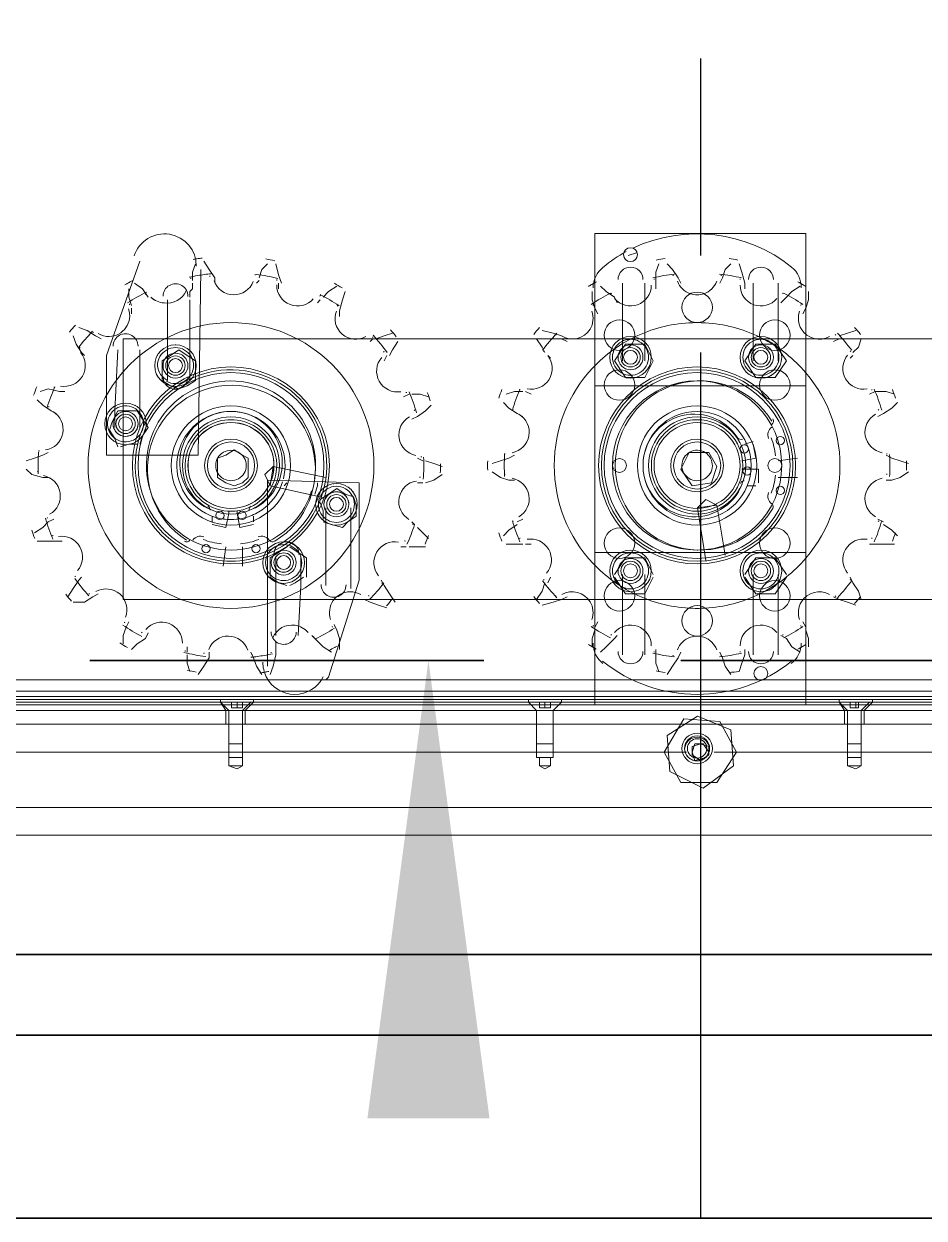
# Model space of a CAD drawing. Header units: millimetres. Extents: x 25096 to 30217, y 6541 to 10165.
# Drawn here: x 28363.7 to 28404.6, y 6906.4 to 6960.6 of the extents above; entities that cross this region are included whole.
import ezdxf

# ---------------------------------------------------------------- set-up
doc = ezdxf.new("R2010")
doc.units = ezdxf.units.MM
doc.layers.add('Equipment', color=123, linetype='Continuous')

# ---------------------------------------------------------------- blocks, each defined once
blk = doc.blocks.new('A$C970bf4b1')
at = {"layer": 'Equipment', "lineweight": 35}
for points in [[(-4429.11, 2117.97), (-4429.11, 361.99), (121.19, 361.99), (121.19, 2072.46)], [(-4012.08, 574.74), (-3861.78, 574.74)], [(-3786.63, 574.74), (-3186.48, 574.74)], [(-10834.89, 462.55), (-8699.98, 462.55), (-7784.42, 462.55), (-6565.08, 462.55), (-4429.11, 462.55), (121.19, 462.55)], [(-10834.89, 431.85), (-8699.98, 431.85), (-7784.42, 431.85), (-6565.08, 431.85), (-4429.11, 431.85), (121.19, 431.85)]]:
    blk.add_lwpolyline(points, dxfattribs=at)
at = {"layer": 'Equipment', "lineweight": 25}
for points in [[(-3779.22, 804.43), (-3779.22, 729.28)], [(-3779.22, 692.23), (-3779.22, 361.99)]]:
    blk.add_lwpolyline(points, dxfattribs=at)
at = {"layer": 'Equipment', "lineweight": 20}
for points in [[(-3739, 557.81), (-3739, 737.74), (-3819.44, 737.74), (-3819.44, 557.81)], [(-3981.38, 679.53), (-3978.21, 678.47), (-3975.03, 679.53), (-3971.86, 681.65), (-3971.86, 685.88), (-3971.86, 689.06), (-3975.03, 691.17), (-3978.21, 693.29), (-3981.38, 691.17), (-3984.56, 689.06), (-3984.56, 685.88), (-3984.56, 681.65)], [(-3800.39, 682.7), (-3797.21, 689.06), (-3800.39, 695.41), (-3807.8, 695.41), (-3812.03, 689.06), (-3807.8, 682.7)], [(-3750.64, 682.7), (-3746.41, 689.06), (-3750.64, 695.41), (-3758.05, 695.41), (-3762.28, 689.06), (-3758.05, 682.7)], [(-3951.75, 652.01), (-3951.75, 647.78), (-3951.75, 644.6), (-3953.86, 642.48), (-3957.04, 641.42), (-3960.21, 642.48), (-3963.39, 644.6), (-3963.39, 647.78), (-3963.39, 652.01), (-3960.21, 653.07), (-3957.04, 655.18), (-3953.86, 653.07)], [(-3783.45, 654.13), (-3786.63, 647.78), (-3782.39, 641.42), (-3774.98, 642.48), (-3772.87, 648.83), (-3776.04, 654.13)], [(-3463.8, 558.86), (-3463.8, 550.4), (-4095.7, 550.4), (-4095.7, 558.86), (-4091.46, 559.92), (-3466.97, 559.92)], [(-3832.14, 558.86), (-3844.84, 558.86)], [(-3765.46, 539.81), (-3772.87, 528.17), (-3786.63, 528.17), (-3792.98, 539.81), (-3785.57, 552.51), (-3771.81, 551.46)], [(-3778.16, 526.05), (-3766.52, 534.52), (-3767.58, 548.28), (-3780.28, 553.57), (-3791.92, 546.16), (-3790.86, 532.4)], [(-3782.39, 541.93), (-3779.22, 542.99), (-3776.04, 541.93), (-3776.04, 538.75), (-3779.22, 536.64), (-3782.39, 538.75)], [(-3778.16, 542.99), (-3776.04, 539.81), (-3777.1, 537.7), (-3781.34, 536.64), (-3782.39, 539.81), (-3781.34, 542.99)], [(-4095.7, 539.81), (-3792.98, 539.81)], [(-3765.46, 539.81), (-3463.8, 539.81)], [(-3953.86, 534.52), (-3955.98, 533.46), (-3959.16, 534.52), (-3955.98, 534.52)]]:
    blk.add_lwpolyline(points, close=True, dxfattribs=at)
for points in [[(-3740.76, 716.91, 0.227731), (-3744.4, 724.89, 0.286179), (-3805.01, 732.06)], [(-3807.47, 730.82, 0.046941), (-3816.37, 724.75, 0.227731), (-3820.15, 716.91)], [(-3969.33, 728.31, 0.006135), (-3971.27, 728.01, 0.004676), (-3972.74, 727.76)], [(-3965.84, 722.34, 0.017619), (-3970.98, 721.62, 0.011073), (-3974.17, 720.99)], [(-3995.74, 719.75, 0.007507), (-3997.84, 718.6, 0.003316), (-3998.75, 718.07)], [(-3975.36, 715.83, -0.337788), (-3983.79, 711.17, -0.187175), (-3988.79, 713.4), (-3987.73, 712.34)], [(-3818.9, 719.22, 0.006303), (-3820.66, 718.22, 0.004485), (-3821.89, 717.49)], [(-3787.91, 719.48, 0.226624), (-3783.03, 714.69, 0.166663), (-3777.88, 714.69, 0.226624), (-3772.99, 719.48)], [(-3739.01, 717.49, 0.004485), (-3740.25, 718.22, 0.006303), (-3742, 719.22)], [(-3982.89, 681.31, 0.267931), (-3976.01, 681.31, 0.267958), (-3972.57, 687.27, 0.267958), (-3976.01, 693.22, 0.267931), (-3982.89, 693.22, 0.267958), (-3986.33, 687.27, 0.267958), (-3982.44, 681.65), (-3982.44, 692.23), (-3982.44, 712.34)], [(-4008.92, 699.5, 0.139381), (-4004.73, 698.38, 0.51095), (-3997.36, 708.93)], [(-3820.63, 707.98, -0.227428), (-3821.3, 701.14, -0.407825), (-3832.14, 698.58), (-3835.32, 699.64), (-3839.55, 700.7)], [(-3741.34, 707.98, 0.227428), (-3740.66, 701.14, 0.407825), (-3729.91, 698.39)], [(-3845.34, 678.39, 0.7002), (-3837.43, 691.17), (-3836.37, 690.11)], [(-3926.41, 644.04, 0.59262), (-3971.14, 678.77, 0.255792), (-3990.15, 654.29, 0.59262), (-3945.42, 619.55, 0.217016), (-3927.5, 639.43)], [(-3975.25, 620.64, -3.520781), (-3941.57, 620.29, -0.386705), (-3943.68, 620.7, 0.331765), (-3947.94, 621.93)], [(-3751.93, 666.13, 3.520781), (-3751.93, 632.19, 0.386705), (-3751.97, 634.55, -0.331765), (-3753.22, 638.82)], [(-3938.27, 644.11, 0.723968), (-3971.4, 665.1, 0.160115), (-3978.29, 654.21, 0.37152), (-3966.22, 630.11, 0.072729), (-3960.44, 628.64, 0.052394), (-3956.12, 628.64, 0.072729), (-3950.34, 630.11, 0.073499), (-3945.17, 633.22, 0.144981), (-3938.6, 642.94)], [(-3949.53, 632.7, 0.071523), (-3944.95, 635.88, 0.126892), (-3939.68, 644.11, 0.774217), (-3971.59, 664.58, 0.154171), (-3977.43, 654.33, 0.342254), (-3967.03, 632.7)], [(-3763.2, 659.25, -0.312688), (-3764.92, 659.57, 4.239727), (-3763.23, 642.15)], [(-3889.3, 627.66), (-3888.24, 626.61, -0.028699), (-3891.13, 619.13)], [(-3908.7, 599.88, 0.139381), (-3912.89, 601, 0.51095), (-3920.26, 590.45)], [(-3820.63, 590.35, 0.227428), (-3821.3, 597.18, 0.407825), (-3832.05, 599.94)], [(-3729.91, 599.94, 0.407825), (-3740.66, 597.18, 0.227428), (-3741.34, 590.35)], [(-3928.84, 585.38, 0.187175), (-3933.83, 588.21, 0.337788), (-3942.26, 583.56)], [(-3819.44, 586.38), (-3820.5, 583.21), (-3820.5, 580.03, -0.004485), (-3821.89, 580.83)], [(-3772.99, 578.84, 0.226624), (-3777.88, 583.63, 0.166663), (-3783.03, 583.63, 0.226624), (-3787.91, 578.84)], [(-3920.83, 578.57, 0.007507), (-3918.72, 579.73, 0.003316), (-3917.81, 580.25)], [(-3768.28, 570.18, 0.010811), (-3764.4, 570.51), (-3763.34, 573.68), (-3762.28, 576.86), (-3762.28, 578.98)], [(-3742, 579.11, 0.006303), (-3740.25, 580.1, 0.004485), (-3739.01, 580.83)], [(-3950.72, 575.99, 0.017619), (-3945.59, 576.7, 0.011073), (-3942.39, 577.34)], [(-3947.23, 570.02, 0.006135), (-3945.29, 570.31, 0.004676), (-3943.82, 570.57)], [(-3946.11, 574.13, 0.119204), (-3944.82, 568.56, 0.617439), (-3923.05, 568.56)]]:
    blk.add_lwpolyline(points, format="xyb", dxfattribs=at)
for points in [[(-3806.74, 729.28), (-3803.56, 730.33)], [(-3969.74, 723.98), (-3970.8, 653.07), (-4005.73, 653.07), (-4005.73, 691.17), (-3993.03, 727.16)], [(-3971.86, 726.1), (-3972.92, 722.93), (-3972.92, 719.75)], [(-3968.68, 727.16), (-3966.57, 723.98), (-3964.45, 720.81), (-3964.45, 718.69)], [(-3944.34, 726.1), (-3946.45, 723.98), (-3947.51, 720.81)], [(-3939.05, 718.69), (-3940.1, 721.87), (-3941.16, 726.1)], [(-3795.1, 726.1), (-3796.15, 722.93), (-3796.15, 718.69), (-3796.15, 716.57)], [(-3786.63, 718.69), (-3787.69, 720.81), (-3789.8, 723.98), (-3791.92, 726.1)], [(-3767.58, 726.1), (-3769.69, 723.98), (-3770.75, 720.81), (-3771.81, 718.69)], [(-3762.28, 716.57), (-3762.28, 718.69), (-3763.34, 722.93), (-3764.4, 726.1)], [(-3997.26, 716.57), (-3997.26, 714.46), (-3997.26, 713.4), (-3996.2, 710.22)], [(-3989.85, 713.4), (-3991.97, 716.57), (-3995.14, 718.69)], [(-3973.97, 713.4), (-3973.97, 715.52), (-3972.92, 716.57), (-3972.92, 718.69)], [(-3948.57, 718.69), (-3947.51, 719.75)], [(-3940.1, 718.69), (-3940.1, 716.57)], [(-3917.88, 717.63), (-3921.05, 715.52), (-3923.17, 713.4)], [(-3914.7, 715.52), (-3915.76, 712.34), (-3916.82, 708.11), (-3916.82, 705.99)], [(-3820.5, 715.52), (-3820.5, 712.34), (-3819.44, 709.17), (-3818.38, 707.05)], [(-3810.97, 711.28), (-3812.03, 713.4), (-3815.21, 715.52), (-3817.32, 717.63)], [(-3808.86, 689.06), (-3808.86, 718.69)], [(-3800.39, 718.69), (-3800.39, 689.06)], [(-3759.11, 689.06), (-3759.11, 718.69)], [(-3749.58, 718.69), (-3749.58, 689.06)], [(-3741.11, 717.63), (-3744.29, 715.52), (-3746.41, 713.4), (-3748.52, 711.28)], [(-3740.06, 707.05), (-3739, 709.17), (-3737.94, 712.34), (-3737.94, 715.52)], [(-3973.97, 712.34), (-3973.97, 692.23), (-3973.97, 681.65)], [(-3925.29, 711.28), (-3924.23, 712.34)], [(-3996.2, 707.05), (-3996.2, 709.17)], [(-3819.44, 709.17), (-3819.44, 709.17)], [(-3739, 709.17), (-3739, 709.17)], [(-4007.84, 697.52), (-4009.96, 698.58), (-4013.14, 700.7), (-4016.31, 701.76)], [(-4018.43, 698.58), (-4017.37, 695.41), (-4015.25, 692.23), (-4014.2, 691.17)], [(-3838.49, 604.38), (-3839.55, 601.2), (-3841.67, 598.03), (-3896.71, 598.03), (-3906.23, 598.03), (-3911.53, 598.03), (-3999.38, 598.03), (-3999.38, 599.09), (-3999.38, 697.52), (-3915.76, 697.52), (-3902, 697.52), (-3895.65, 697.52), (-3841.67, 697.52), (-3839.55, 694.35), (-3838.49, 692.23)], [(-3905.17, 696.46), (-3904.12, 697.52)], [(-3896.71, 699.64), (-3899.88, 698.58), (-3903.06, 697.52)], [(-3841.67, 697.52), (-3832.14, 697.52)], [(-3830.02, 696.46), (-3832.14, 697.52), (-3820.5, 697.52), (-3737.94, 697.52), (-3726.3, 697.52), (-3728.41, 696.46)], [(-3719.94, 700.7), (-3723.12, 699.64), (-3726.3, 698.58)], [(-3726.3, 697.52), (-3717.83, 697.52)], [(-3653.26, 698.58), (-3652.2, 697.52), (-3646.91, 697.52), (-3560.12, 697.52), (-3559.06, 697.52), (-3559.06, 598.03), (-3642.68, 598.03), (-3656.44, 598.03), (-3662.79, 598.03), (-3717.83, 598.03), (-3718.89, 601.2), (-3721, 604.38), (-3722.06, 606.5)], [(-3721, 692.23), (-3718.89, 694.35), (-3717.83, 697.52), (-3662.79, 697.52), (-3652.2, 697.52)], [(-4002.55, 663.65), (-4002.55, 670), (-4001.49, 693.29)], [(-3993.03, 693.29), (-3993.03, 670), (-3993.03, 663.65)], [(-3897.77, 691.17), (-3896.71, 693.29), (-3894.59, 696.46)], [(-3898.82, 691.17), (-3899.88, 689.06)], [(-3722.06, 690.11), (-3721, 691.17)], [(-3739, 679.53), (-3819.44, 679.53)], [(-4031.13, 677.41), (-4027.96, 678.47), (-4023.72, 677.41), (-4021.6, 677.41)], [(-3892.47, 675.3), (-3890.36, 676.35)], [(-3882.95, 675.3), (-3886.12, 676.35), (-3889.3, 676.35)], [(-3846.96, 677.41), (-3850.13, 677.41), (-3853.31, 676.35)], [(-3843.78, 676.35), (-3845.9, 677.41)], [(-3705.13, 676.35), (-3708.3, 677.41), (-3712.54, 677.41), (-3714.65, 676.35)], [(-4024.78, 668.94), (-4026.9, 670), (-4030.07, 672.12), (-4032.19, 674.24)], [(-3993.03, 657.3), (-3991.97, 660.48), (-3989.85, 663.65), (-3991.97, 666.83), (-3994.08, 670), (-3998.32, 670), (-4001.49, 670), (-4003.61, 665.77), (-4004.67, 662.59), (-4002.55, 659.42), (-4001.49, 656.24)], [(-3881.89, 672.12), (-3884.01, 670), (-3887.18, 667.89), (-3889.3, 666.83)], [(-3854.37, 673.18), (-3852.25, 671.06), (-3849.08, 668.94), (-3846.96, 667.89)], [(-3711.48, 667.89), (-3709.36, 668.94), (-3706.18, 671.06), (-3704.07, 673.18)], [(-4000.44, 656.24), (-3997.26, 657.3), (-3994.08, 657.3)], [(-3759.11, 657.3), (-3758.05, 652.01), (-3763.34, 650.95)], [(-3759.11, 658.36), (-3762.28, 657.3)], [(-4036.42, 650.95), (-4033.25, 652.01), (-4030.07, 653.07), (-4027.96, 654.13)], [(-3887.18, 652.01), (-3885.06, 650.95)], [(-3850.13, 653.07), (-3852.25, 652.01), (-3855.43, 650.95), (-3858.6, 649.89)], [(-3749.58, 650.95), (-3742.17, 652.01)], [(-3749.58, 652.01), (-3749.58, 652.01)], [(-3699.83, 649.89), (-3703.01, 650.95), (-3706.18, 652.01), (-3708.3, 653.07)], [(-4027.96, 644.6), (-4030.07, 644.6), (-4034.31, 645.66), (-4036.42, 647.78)], [(-3922.11, 644.6), (-3942.22, 648.83), (-3945.4, 645.66), (-3943.28, 641.42), (-3924.23, 637.19)], [(-3942.22, 648.83), (-3943.28, 641.42)], [(-3877.65, 648.83), (-3880.83, 649.89), (-3884.01, 650.95)], [(-3756.99, 642.48), (-3756.99, 647.78), (-3763.34, 647.78)], [(-3944.34, 572.62), (-3944.34, 643.54), (-3909.41, 642.48), (-3909.41, 605.44), (-3921.05, 568.39), (-3922.11, 567.33)], [(-3884.01, 642.48), (-3880.83, 643.54), (-3877.65, 645.66)], [(-3858.6, 646.72), (-3855.43, 644.6), (-3852.25, 643.54), (-3850.13, 643.54)], [(-3749.58, 644.6), (-3749.58, 644.6)], [(-3742.17, 644.6), (-3749.58, 644.6)], [(-3708.3, 643.54), (-3706.18, 643.54), (-3703.01, 644.6), (-3699.83, 646.72)], [(-3937.99, 641.42), (-3936.93, 642.48)], [(-3926.34, 638.25), (-3925.29, 641.42), (-3925.29, 642.48)], [(-3923.17, 627.66), (-3919.99, 626.61), (-3915.76, 625.55), (-3913.64, 627.66), (-3910.47, 629.78), (-3910.47, 634.02), (-3911.53, 637.19), (-3914.7, 638.25), (-3917.88, 640.37), (-3921.05, 638.25), (-3924.23, 636.13)], [(-3885.06, 642.48), (-3887.18, 642.48)], [(-3761.22, 641.42), (-3758.05, 641.42)], [(-3758.05, 642.48), (-3758.05, 642.48)], [(-3924.23, 635.07), (-3923.17, 631.9), (-3923.17, 628.72)], [(-3772.87, 634.02), (-3777.1, 636.13), (-3780.28, 632.96)], [(-3769.69, 614.96), (-3772.87, 634.02), (-3780.28, 632.96), (-3777.1, 612.85)], [(-3959.16, 631.9), (-3959.16, 630.84), (-3960.21, 625.55), (-3965.51, 626.61)], [(-3965.51, 627.66), (-3965.51, 629.78)], [(-3949.63, 626.61), (-3954.92, 625.55), (-3955.98, 630.84), (-3955.98, 631.9)], [(-3949.63, 629.78), (-3949.63, 627.66)], [(-3922.11, 603.32), (-3922.11, 626.61), (-3922.11, 632.96)], [(-3912.58, 632.96), (-3912.58, 626.61), (-3912.58, 602.26)], [(-4025.84, 628.72), (-4027.96, 627.66), (-4030.07, 625.55), (-4033.25, 623.43)], [(-3964.45, 627.66), (-3964.45, 627.66)], [(-3882.95, 621.31), (-3885.06, 623.43), (-3887.18, 625.55)], [(-3849.08, 626.61), (-3852.25, 624.49), (-3854.37, 622.37)], [(-3846.96, 628.72), (-3849.08, 627.66)], [(-3709.36, 627.66), (-3711.48, 628.72)], [(-3704.07, 622.37), (-3706.18, 624.49), (-3709.36, 626.61)], [(-4032.19, 620.26), (-4029.01, 620.26), (-4024.78, 620.26), (-4022.66, 620.26)], [(-3961.27, 618.14), (-3961.27, 618.14)], [(-3960.21, 618.14), (-3961.27, 610.73)], [(-3953.86, 618.14), (-3953.86, 618.14)], [(-3953.86, 610.73), (-3953.86, 618.14)], [(-3936.93, 618.14), (-3940.1, 616.02), (-3943.28, 613.9), (-3943.28, 610.73), (-3943.28, 606.5), (-3940.1, 604.38), (-3936.93, 603.32)], [(-3929.52, 606.5), (-3929.52, 610.73), (-3929.52, 613.9), (-3932.69, 616.02), (-3935.87, 618.14)], [(-3891.41, 618.14), (-3893.53, 618.14)], [(-3890.36, 618.14), (-3887.18, 618.14), (-3884.01, 618.14)], [(-3853.31, 619.2), (-3850.13, 619.2), (-3846.96, 619.2)], [(-3845.9, 619.2), (-3843.78, 619.2)], [(-3739, 616.02), (-3819.44, 616.02)], [(-3714.65, 619.2), (-3712.54, 619.2), (-3708.3, 619.2), (-3705.13, 619.2)], [(-3941.16, 584.27), (-3941.16, 604.38), (-3941.16, 613.9)], [(-3931.64, 613.9), (-3931.64, 603.32), (-3932.69, 584.27)], [(-3797.21, 607.55), (-3800.39, 613.9), (-3807.8, 613.9), (-3812.03, 607.55)], [(-3746.41, 607.55), (-3750.64, 613.9), (-3758.05, 613.9), (-3762.28, 607.55)], [(-4015.25, 606.5), (-4016.31, 605.44), (-4018.43, 602.26), (-4020.55, 599.09)], [(-3935.87, 603.32), (-3933.75, 604.38), (-3930.58, 606.5)], [(-3836.37, 606.5), (-3837.43, 604.38)], [(-3812.03, 606.5), (-3807.8, 600.14), (-3800.39, 600.14), (-3797.21, 606.5)], [(-3808.86, 607.55), (-3808.86, 576.86)], [(-3800.39, 576.86), (-3800.39, 607.55)], [(-3762.28, 606.5), (-3758.05, 600.14), (-3750.64, 600.14), (-3746.41, 606.5)], [(-3759.11, 607.55), (-3759.11, 576.86)], [(-3749.58, 576.86), (-3749.58, 607.55)], [(-3900.94, 605.44), (-3899.88, 603.32), (-3897.77, 600.14), (-3895.65, 596.97)], [(-4018.43, 596.97), (-4014.2, 596.97), (-4011.02, 599.09), (-4008.9, 600.14)], [(-3999.38, 598.03), (-3999.38, 598.03)], [(-3898.82, 594.85), (-3902, 595.91), (-3905.17, 596.97), (-3907.29, 598.03)], [(-3839.55, 595.91), (-3835.32, 596.97), (-3832.14, 598.03), (-3841.67, 598.03)], [(-3728.41, 599.09), (-3726.3, 598.03), (-3737.94, 598.03), (-3820.5, 598.03), (-3832.14, 598.03), (-3830.02, 599.09)], [(-3717.83, 598.03), (-3726.3, 598.03), (-3723.12, 596.97), (-3719.94, 595.91)], [(-3997.26, 589.56), (-3998.32, 587.44), (-3999.38, 584.27), (-3999.38, 581.09)], [(-3916.82, 578.98), (-3916.82, 581.09), (-3916.82, 583.21), (-3917.88, 586.38), (-3918.93, 588.5)], [(-3818.38, 589.56), (-3819.44, 587.44)], [(-3739, 587.44), (-3740.06, 589.56)], [(-3996.2, 578.98), (-3994.08, 581.09), (-3990.91, 583.21), (-3989.85, 585.33)], [(-3919.99, 577.92), (-3923.17, 580.03), (-3925.29, 582.15), (-3927.4, 584.27)], [(-3819.44, 587.44), (-3819.44, 587.44)], [(-3817.32, 577.92), (-3815.21, 580.03), (-3812.03, 583.21), (-3810.97, 584.27)], [(-3748.52, 584.27), (-3746.41, 583.21), (-3744.29, 580.03), (-3741.11, 577.92)], [(-3739, 587.44), (-3739, 587.44)], [(-3737.94, 580.03), (-3737.94, 583.21), (-3739, 586.38)], [(-3975.03, 577.92), (-3975.03, 580.03)], [(-3941.16, 582.15), (-3941.16, 581.09), (-3941.16, 578.98), (-3941.16, 576.86), (-3942.22, 572.62), (-3943.28, 569.45)], [(-3796.15, 578.98), (-3796.15, 576.86), (-3796.15, 573.68), (-3795.1, 570.51)], [(-3975.03, 576.86), (-3975.03, 573.68), (-3973.97, 570.51)], [(-3966.57, 577.92), (-3966.57, 575.8), (-3968.68, 572.62), (-3970.8, 569.45)], [(-3946.45, 569.45), (-3948.57, 572.62), (-3949.63, 575.8), (-3950.69, 577.92)], [(-3791.92, 569.45), (-3789.8, 572.62), (-3787.69, 575.8), (-3786.63, 577.92)], [(-3771.81, 577.92), (-3770.75, 575.8), (-3769.69, 572.62), (-3767.58, 569.45)], [(-3131.44, 563.1), (-3131.44, 565.22), (-3133.56, 567.33), (-3739, 567.33), (-3751.7, 567.33), (-3756.99, 567.33), (-3819.44, 567.33), (-4425.94, 567.33), (-4426.99, 565.22), (-4426.99, 563.1)], [(-4426.99, 560.98), (-3131.44, 560.98), (-3131.44, 557.81), (-3131.44, 555.69), (-4426.99, 555.69), (-4426.99, 557.81), (-4426.99, 560.98), (-4426.99, 563.1), (-3819.44, 563.1), (-3739, 563.1), (-3131.44, 563.1), (-3131.44, 560.98)], [(-3131.44, 558.86), (-4426.99, 558.86)], [(-4095.7, 558.86), (-4132.74, 549.34), (-4132.74, 518.64), (-3426.75, 518.64), (-3426.75, 549.34), (-3463.8, 558.86)], [(-3456.39, 550.4), (-3456.39, 557.81), (-4102.05, 557.81), (-4102.05, 550.4)], [(-3953.86, 542.99), (-3953.86, 555.69), (-3950.69, 558.86), (-3962.33, 558.86), (-3949.63, 558.86), (-3949.63, 559.92)], [(-3953.86, 555.69), (-3959.16, 555.69), (-3962.33, 558.86), (-3962.33, 559.92)], [(-3962.33, 558.86), (-3960.21, 555.69), (-3952.81, 555.69), (-3949.63, 558.86)], [(-3953.86, 558.86), (-3953.86, 556.75), (-3955.98, 556.75), (-3958.1, 556.75), (-3958.1, 558.86)], [(-3955.98, 556.75), (-3955.98, 558.86)], [(-3950.69, 558.86), (-3950.69, 558.86)], [(-3841.67, 542.99), (-3841.67, 555.69), (-3844.84, 558.86), (-3844.84, 559.92)], [(-3844.84, 558.86), (-3841.67, 555.69), (-3841.67, 550.4), (-3841.67, 537.7), (-3838.49, 537.7), (-3835.32, 537.7), (-3835.32, 550.4), (-3835.32, 555.69), (-3841.67, 555.69), (-3835.32, 555.69), (-3832.14, 558.86)], [(-3832.14, 559.92), (-3832.14, 558.86), (-3835.32, 555.69), (-3835.32, 542.99), (-3836.37, 542.99), (-3840.61, 542.99), (-3841.67, 542.99), (-3835.32, 542.99)], [(-3836.37, 558.86), (-3836.37, 556.75), (-3838.49, 556.75), (-3840.61, 556.75), (-3840.61, 558.86)], [(-3838.49, 556.75), (-3838.49, 558.86)], [(-3832.14, 558.86), (-3832.14, 558.86)], [(-3717.83, 542.99), (-3717.83, 555.69), (-3714.65, 558.86), (-3726.3, 558.86), (-3713.59, 558.86), (-3713.59, 559.92)], [(-3717.83, 555.69), (-3723.12, 555.69), (-3726.3, 558.86), (-3726.3, 559.92)], [(-3726.3, 558.86), (-3724.18, 555.69), (-3716.77, 555.69), (-3713.59, 558.86)], [(-3718.89, 558.86), (-3718.89, 556.75), (-3719.94, 556.75), (-3722.06, 556.75), (-3722.06, 558.86)], [(-3719.94, 556.75), (-3719.94, 558.86)], [(-3714.65, 558.86), (-3714.65, 558.86)], [(-3960.21, 555.69), (-3960.21, 550.4)], [(-3959.16, 555.69), (-3959.16, 542.99)], [(-3952.81, 550.4), (-3952.81, 555.69)], [(-3724.18, 555.69), (-3724.18, 550.4)], [(-3723.12, 555.69), (-3723.12, 542.99)], [(-3716.77, 550.4), (-3716.77, 555.69)], [(-3959.16, 550.4), (-3959.16, 537.7), (-3955.98, 537.7), (-3953.86, 537.7), (-3953.86, 550.4)], [(-3723.12, 550.4), (-3723.12, 537.7), (-3719.94, 537.7), (-3717.83, 537.7), (-3717.83, 550.4)], [(-3959.16, 542.99), (-3953.86, 542.99), (-3959.16, 542.99)], [(-3959.16, 542.99), (-3959.16, 542.99)], [(-3723.12, 542.99), (-3717.83, 542.99), (-3723.12, 542.99)], [(-3723.12, 542.99), (-3723.12, 542.99)], [(-4426.99, 539.81), (-4413.23, 539.81), (-4426.99, 539.81), (-4426.99, 510.18), (-4426.99, 508.06), (-3131.44, 508.06), (-3131.44, 510.18), (-3131.44, 539.81)], [(-3784.51, 539.81), (-3792.98, 539.81), (-3784.51, 539.81), (-3792.98, 539.81), (-4095.7, 539.81), (-4100.99, 539.81), (-4095.7, 539.81), (-4100.99, 539.81)], [(-3959.16, 537.7), (-3959.16, 534.52)], [(-3953.86, 534.52), (-3953.86, 537.7)], [(-3840.61, 537.7), (-3840.61, 534.52), (-3838.49, 534.52), (-3836.37, 534.52), (-3836.37, 537.7)], [(-3457.45, 539.81), (-3463.8, 539.81), (-3457.45, 539.81), (-3463.8, 539.81), (-3765.46, 539.81), (-3773.93, 539.81), (-3765.46, 539.81), (-3773.93, 539.81)], [(-3723.12, 537.7), (-3723.12, 534.52), (-3719.94, 533.46), (-3717.83, 534.52), (-3717.83, 537.7)], [(-3840.61, 534.52), (-3838.49, 533.46), (-3836.37, 534.52)], [(-3723.12, 534.52), (-3719.94, 534.52), (-3717.83, 534.52)]]:
    blk.add_lwpolyline(points, dxfattribs=at)
for points in [[(-3834.96, 649.16, 0.191398), (-3820.1, 611.75, 0.046412), (-3812.52, 605.08, 0.044226), (-3804.26, 600.13, 0.098903), (-3783.6, 594.74, 0.028864), (-3777.31, 594.74, 0.098903), (-3756.64, 600.13, 0.044226), (-3748.39, 605.08, 0.046412), (-3740.81, 611.75, 0.397352), (-3740.81, 686.57, 0.046412), (-3748.39, 693.25, 0.044226), (-3756.64, 698.2, 0.098903), (-3777.31, 703.58, 0.028864), (-3783.6, 703.58, 0.098903), (-3804.26, 698.2, 0.044226), (-3812.52, 693.25, 0.046412), (-3820.1, 686.57, 0.191398)], [(-3805.86, 683.56, 0.267958), (-3799.9, 687, 0.267931), (-3799.9, 693.88, 0.267958), (-3805.86, 697.32, 0.267958), (-3811.81, 693.88, 0.267931), (-3811.81, 687, 0.267958)], [(-3756.11, 683.56, 0.267958), (-3750.15, 687, 0.267931), (-3750.15, 693.88, 0.267958), (-3756.11, 697.32, 0.267958), (-3762.07, 693.88, 0.267931), (-3762.07, 687, 0.267958)], [(-3922.15, 643.86, 0.57469), (-3971.48, 683.21, 0.270091), (-3994.41, 654.47, 0.351869), (-3971.26, 615.03, 0.185342), (-3945.08, 615.11, 0.270091)], [(-3998.88, 671.91, 0.267932), (-4004.64, 668.14, 0.267958), (-4004.26, 661.28, 0.267957), (-3998.12, 658.17, 0.267932), (-3992.36, 661.93, 0.267958), (-3992.74, 668.8, 0.267957)], [(-3975, 654.19, 0.808835), (-3945.08, 637.73, 0.105684), (-3941.56, 644.13, 0.441292), (-3954.8, 666.28, 0.270863), (-3971.49, 660.59, 0.105684)], [(-3955.37, 654.2, 0.267931), (-3961.19, 654.2, 0.267957), (-3964.1, 649.16, 0.267957), (-3961.19, 644.12, 0.267931), (-3955.37, 644.12, 0.267957), (-3952.46, 649.16, 0.267957)], [(-3785.18, 645.76, 0.267932), (-3779.87, 643.37, 0.267958), (-3775.15, 646.77, 0.267958), (-3775.73, 652.56, 0.267932), (-3781.03, 654.95, 0.267958), (-3785.76, 651.56, 0.267958)], [(-3920.65, 627.97, 0.267958), (-3913.83, 628.91, 0.267958), (-3911.24, 635.28, 0.267931), (-3915.47, 640.71, 0.267958), (-3922.28, 639.77, 0.267958), (-3924.87, 633.4, 0.267931)], [(-3934.67, 618.04, 0.267958), (-3941.55, 618.11, 0.267933), (-3945.05, 612.18, 0.267958), (-3941.67, 606.19, 0.267958), (-3934.79, 606.12, 0.267933), (-3931.29, 612.04, 0.267958)], [(-3805.86, 602.06, 0.267958), (-3799.9, 605.5, 0.267931), (-3799.9, 612.38, 0.267958), (-3805.86, 615.82, 0.267958), (-3811.81, 612.38, 0.267931), (-3811.81, 605.5, 0.267958)], [(-3756.11, 602.06, 0.267958), (-3750.15, 605.5, 0.267931), (-3750.15, 612.38, 0.267958), (-3756.11, 615.82, 0.267958), (-3762.07, 612.38, 0.267931), (-3762.07, 605.5, 0.267958)], [(-3785.21, 540.96, 0.951165), (-3775.7, 540.96, 0.951165)]]:
    blk.add_lwpolyline(points, format="xyb", close=True, dxfattribs=at)
for centre, radius in [((-3805.86, 729.61), 2.65), ((-3780.45, 709.5), 5.82), ((-3958.28, 649.16), 54.51), ((-3810.09, 698.91), 5.82), ((-3750.81, 698.91), 5.82), ((-3805.86, 690.44), 7.94), ((-3756.11, 690.44), 7.94), ((-3979.45, 687.27), 7.94), ((-3805.86, 690.44), 4.76), ((-3805.86, 690.44), 3.7), ((-3805.86, 690.44), 3.7), ((-3805.86, 690.44), 2.65), ((-3756.11, 690.44), 4.76), ((-3756.11, 690.44), 3.7), ((-3756.11, 690.44), 3.7), ((-3756.11, 690.44), 2.65), ((-3979.45, 687.27), 4.76), ((-3979.45, 687.27), 3.7), ((-3979.45, 687.27), 3.7), ((-3979.45, 687.27), 2.65), ((-3958.28, 649.16), 37.58), ((-3958.28, 649.16), 35.46), ((-3780.45, 649.16), 37.58), ((-3780.45, 649.16), 36.52), ((-3810.09, 679.86), 5.82), ((-3780.45, 649.16), 35.46), ((-3750.81, 679.86), 5.82), ((-3780.45, 649.16), 32.28), ((-3998.5, 665.04), 7.94), ((-3958.28, 649.16), 22.76), ((-3780.45, 649.16), 22.76), ((-3998.5, 665.04), 4.76), ((-3998.5, 665.04), 3.7), ((-3998.5, 665.04), 3.7), ((-3998.5, 665.04), 2.65), ((-3958.28, 649.16), 18.52), ((-3958.28, 649.16), 18.52), ((-3958.28, 649.16), 16.41), ((-3780.45, 649.16), 20.64), ((-3780.45, 649.16), 18.52), ((-3780.45, 649.16), 18.52), ((-3780.45, 649.16), 17.46), ((-3780.45, 649.16), 16.41), ((-3958.28, 649.16), 10.06), ((-3958.28, 649.16), 10.06), ((-3958.28, 649.16), 9), ((-3780.45, 649.16), 10.06), ((-3780.45, 649.16), 10.06), ((-3780.45, 649.16), 9), ((-3762.46, 655.51), 1.59), ((-3748.7, 658.69), 1.59), ((-3810.09, 649.16), 2.65), ((-3750.81, 649.16), 2.65), ((-3761.4, 647.05), 1.59), ((-3918.06, 634.34), 7.94), ((-3918.06, 634.34), 7.94), ((-3918.06, 634.34), 4.76), ((-3918.06, 634.34), 3.7), ((-3918.06, 634.34), 3.7), ((-3748.7, 639.63), 1.59), ((-3918.06, 634.34), 2.65), ((-3962.51, 630.11), 1.59), ((-3954.05, 630.11), 1.59), ((-3810.09, 619.52), 5.82), ((-3750.81, 619.52), 5.82), ((-3938.17, 612.11), 7.94), ((-3967.81, 617.41), 1.59), ((-3948.75, 617.41), 1.59), ((-3938.17, 612.11), 4.76), ((-3938.17, 612.11), 3.7), ((-3938.17, 612.11), 3.7), ((-3805.86, 608.94), 7.94), ((-3756.11, 608.94), 7.94), ((-3938.17, 612.11), 2.65), ((-3805.86, 608.94), 4.76), ((-3805.86, 608.94), 3.7), ((-3805.86, 608.94), 3.7), ((-3805.86, 608.94), 2.65), ((-3756.11, 608.94), 4.76), ((-3756.11, 608.94), 3.7), ((-3756.11, 608.94), 3.7), ((-3756.11, 608.94), 2.65), ((-3810.09, 599.41), 5.82), ((-3750.81, 599.41), 5.82), ((-3780.45, 589.89), 5.82), ((-3756.11, 569.77), 2.65), ((-3780.45, 541.2), 5.82), ((-3780.45, 541.2), 4.76), ((-3780.45, 541.2), 4.76), ((-3780.45, 541.2), 3.7), ((-3780.45, 541.2), 3.7)]:
    blk.add_circle(centre, radius, dxfattribs=at)
for centre, radius, start, end in [((-3983.68, 725.37), 12.17, 359.4232, 161.9054), ((-3958.28, 649.18), 79.89, 77.9532, 80.4257), ((-3805.86, 720.08), 4.76, 0, 180), ((-3780.45, 649.17), 79.9, 98.7616, 101.2393), ((-3780.45, 649.17), 79.9, 78.7607, 81.2384), ((-3756.11, 720.08), 4.76, 0, 180), ((-3953.96, 720.08), 19.67, 178.1781, 179.1844), ((-3984.81, 714.76), 19.65, 19.1907, 20.1977), ((-3930.7, 714.76), 19.65, 158.1769, 159.1843), ((-3958.28, 649.16), 73.56, 75.8991, 82.4743), ((-3960.37, 720.08), 19.55, 359.1868, 0.1991), ((-3780.45, 649.16), 73.56, 96.7126, 103.288), ((-3777.3, 720.08), 19.56, 178.9885, 180.0003), ((-3807.98, 714.79), 19.58, 20.0022, 21.0128), ((-3780.45, 649.16), 73.56, 76.712, 83.2874), ((-3752.93, 714.79), 19.58, 158.9872, 159.9978), ((-3783.61, 720.08), 19.56, 359.9997, 1.0115), ((-3979.45, 713.73), 4.76, 359.4231, 179.4233), ((-3957.22, 722.2), 7.94, 199.1877, 339.1863), ((-3932.88, 717.96), 7.94, 179.1871, 319.1859), ((-3958.3, 649.14), 79.94, 57.9533, 60.4243), ((-3805.86, 717.96), 7.94, 220.0013, 360), ((-3756.11, 717.96), 7.94, 180, 319.9987), ((-3958.28, 649.16), 73.56, 115.9003, 122.4756), ((-4005.92, 702.08), 19.59, 39.1887, 40.199), ((-3909.59, 701.03), 19.58, 138.1809, 139.1862), ((-3958.28, 649.16), 73.56, 55.8984, 62.4737), ((-3780.45, 649.16), 73.56, 116.7132, 123.2885), ((-3828.06, 702.11), 19.55, 40.0003, 41.0126), ((-3732.84, 702.11), 19.55, 138.9874, 139.9997), ((-3780.45, 649.16), 73.56, 56.7115, 63.2868), ((-3978.4, 716.9), 19.57, 198.1753, 199.1865), ((-3910.65, 705.26), 7.94, 159.1863, 299.1852), ((-3936.05, 716.91), 19.58, 339.1876, 340.1982), ((-3801.5, 716.95), 19.71, 198.9927, 199.9967), ((-3759.41, 716.95), 19.71, 340.0033, 341.0073), ((-3958.27, 649.16), 79.92, 137.95, 140.4216), ((-3780.45, 649.16), 79.92, 138.7629, 141.2347), ((-3780.45, 649.16), 79.92, 38.7653, 41.2371), ((-3958.28, 649.16), 73.56, 135.9009, 142.4761), ((-4020.72, 683.06), 19.55, 59.1888, 60.201), ((-3998.5, 694.68), 4.76, 359.4231, 179.4233), ((-3894.78, 680.94), 19.55, 118.1788, 119.1855), ((-3958.28, 649.16), 73.56, 35.8978, 42.4786), ((-3958.28, 649.16), 79.92, 37.9523, 40.424), ((-3780.45, 649.16), 73.56, 136.7137, 143.2893), ((-3843.95, 681.99), 19.56, 60.0011, 61.0073), ((-3805.89, 690.49), 7.88, 119.2447, 120.7555), ((-3805.83, 690.49), 7.88, 59.2445, 60.7553), ((-3756.14, 690.49), 7.88, 119.2447, 120.7555), ((-3756.08, 690.49), 7.88, 59.2445, 60.7553), ((-3718.01, 681.99), 19.56, 118.9927, 119.9989), ((-3780.45, 649.16), 73.56, 36.7107, 43.2863), ((-4000.63, 706.31), 19.56, 218.1775, 219.1892), ((-3979.45, 687.27), 7.94, 89.253, 90.747), ((-3914.91, 705.28), 19.62, 319.186, 320.1949), ((-3823.84, 705.27), 19.59, 218.9918, 220.002), ((-3737.06, 705.27), 19.59, 319.998, 321.0082), ((-4021.79, 687.27), 7.94, 259.1895, 39.1882), ((-3979.5, 687.3), 7.88, 149.2445, 150.7553), ((-3979.4, 687.3), 7.88, 29.2447, 30.7555), ((-3894.77, 685.15), 7.94, 139.1859, 279.19), ((-3805.86, 690.44), 7.94, 179.253, 180.747), ((-3805.86, 690.44), 4.76, 180, 360), ((-3805.86, 690.44), 7.94, 359.253, 0.747), ((-3756.11, 690.44), 7.94, 179.253, 180.747), ((-3756.11, 690.44), 4.76, 180, 360), ((-3756.11, 690.44), 7.94, 359.253, 0.747), ((-3716.94, 686.21), 7.94, 139.9987, 279.9976), ((-3805.89, 690.39), 7.88, 239.2445, 240.7553), ((-3805.83, 690.39), 7.88, 299.2447, 300.7555), ((-3756.14, 690.39), 7.88, 239.2445, 240.7553), ((-3756.08, 690.39), 7.88, 299.2447, 300.7555), ((-3958.27, 649.16), 79.93, 157.9505, 160.4221), ((-3958.28, 649.16), 73.56, 155.9014, 162.4769), ((-4029.21, 659.71), 19.62, 79.1905, 80.1938), ((-3979.5, 687.24), 7.88, 209.2447, 210.7555), ((-3979.45, 683.03), 4.76, 179.4231, 359.4233), ((-3979.45, 687.27), 7.94, 269.253, 270.747), ((-3979.4, 687.24), 7.88, 329.2445, 330.7553), ((-3888.44, 657.78), 19.43, 98.176, 99.1949), ((-3958.28, 649.16), 73.57, 15.8973, 22.4778), ((-3958.26, 649.17), 79.89, 17.9511, 20.4237), ((-3780.47, 649.17), 79.89, 158.7633, 161.2359), ((-3780.46, 649.16), 73.56, 156.7088, 163.29), ((-3851.37, 658.68), 19.59, 80.0029, 81.0078), ((-3710.59, 658.68), 19.59, 98.9922, 99.9971), ((-3780.45, 649.16), 73.56, 16.71, 23.2912), ((-3780.43, 649.17), 79.89, 18.7641, 21.2367), ((-4017.57, 688.31), 19.56, 238.1781, 239.1898), ((-3998.52, 665.06), 7.91, 122.4083, 123.9074), ((-3998.5, 665.04), 7.94, 62.4057, 63.9055), ((-3897.98, 687.33), 19.66, 299.1865, 300.1935), ((-3840.85, 687.17), 19.47, 238.9881, 240.0048), ((-3721.12, 687.17), 19.47, 299.9952, 301.0119), ((-4030.26, 662.92), 7.94, 279.19, 59.1888), ((-3998.54, 665.04), 7.97, 2.4158, 3.9036), ((-3958.28, 649.16), 16.41, 275.9985, 264.0015), ((-3886.3, 660.8), 7.94, 119.1851, 259.1894), ((-3852.43, 661.86), 7.94, 279.9974, 60.0019), ((-3752.93, 666.1), 1.59, 307.145, 31.7121), ((-3708.47, 661.86), 7.94, 119.9981, 260.0026), ((-3998.47, 665.04), 7.97, 182.4157, 183.9036), ((-3998.5, 665.04), 4.76, 179.4231, 359.4233), ((-3749.76, 660.8), 3.7, 127.1448, 200.5609), ((-3998.5, 665.04), 7.94, 242.4057, 243.9055), ((-3998.49, 665.02), 7.91, 302.4083, 303.9075), ((-3780.45, 649.16), 30.17, 6.9489, 20.561), ((-3958.28, 649.16), 73.56, 175.8966, 182.4773), ((-4028.14, 635.4), 19.58, 99.1885, 100.1937), ((-3889.5, 633.15), 19.71, 78.1814, 79.1853), ((-3958.28, 649.16), 73.56, 355.8966, 2.4773), ((-3850.32, 634.37), 19.55, 99.9967, 101.009), ((-3780.45, 649.16), 73.56, 176.7095, 183.2905), ((-3711.64, 634.37), 19.55, 78.991, 80.0033), ((-3780.45, 649.16), 73.56, 356.7095, 3.2905), ((-3958.28, 649.16), 79.91, 357.9511, 0.423), ((-3780.43, 649.16), 79.93, 178.7644, 181.2356), ((-3780.47, 649.16), 79.93, 358.7644, 1.2356), ((-4028.11, 666.23), 19.71, 258.1814, 259.1853), ((-4031.32, 637.52), 7.94, 299.1851, 79.1894), ((-3886.3, 635.4), 7.94, 99.19, 239.1888), ((-3889.48, 663.98), 19.58, 279.1885, 280.1937), ((-3850.32, 665.01), 19.55, 258.991, 260.0033), ((-3852.43, 636.46), 7.94, 299.9981, 80.0026), ((-3762.46, 641.75), 1.59, 89.5613, 159.0158), ((-3780.45, 649.16), 30.17, 339.439, 353.0511), ((-3708.47, 636.46), 7.94, 99.9975, 240.0019), ((-3711.64, 665.01), 19.55, 279.9967, 281.009), ((-3918.06, 634.34), 4.76, 359.4231, 179.4233), ((-3918.06, 634.33), 7.95, 97.13, 98.6214), ((-3918.05, 634.35), 7.93, 37.1261, 38.6223), ((-3967.81, 632.23), 1.59, 354.0016, 63.4574), ((-3949.81, 632.23), 1.59, 116.5426, 185.9984), ((-3918.08, 634.35), 7.92, 157.1268, 158.6308), ((-3958.28, 649.16), 73.57, 195.8973, 202.4778), ((-4018.58, 612.05), 19.66, 119.1865, 120.1935), ((-3918.07, 634.33), 7.93, 217.1261, 218.6223), ((-3918.04, 634.33), 7.92, 337.1268, 338.6308), ((-3958.3, 649.16), 79.89, 197.9511, 200.4237), ((-3918.06, 634.36), 7.95, 277.13, 278.6214), ((-3898.99, 610.01), 19.56, 58.1781, 59.1898), ((-3780.46, 649.16), 73.56, 196.71, 203.2912), ((-3840.85, 611.15), 19.47, 119.9952, 121.0119), ((-3780.45, 649.16), 73.56, 336.7088, 343.29), ((-3721.12, 611.15), 19.47, 58.9881, 60.0048), ((-4029.18, 641.6), 19.43, 278.176, 279.1949), ((-4022.85, 614.23), 7.94, 319.1859, 99.19), ((-3975.22, 621.64), 1.59, 238.2879, 322.8549), ((-3969.92, 618.47), 3.7, 69.4391, 142.8552), ((-3958.28, 649.16), 30.17, 249.439, 263.0511), ((-3958.28, 649.16), 30.17, 276.9489, 290.561), ((-3937.11, 615.29), 4.76, 359.4231, 179.4233), ((-3938.17, 612.15), 7.9, 88.6749, 90.181), ((-3895.83, 612.11), 7.94, 79.1895, 219.1882), ((-3888.41, 639.67), 19.62, 259.1905, 260.1938), ((-3958.29, 649.17), 79.93, 337.9505, 340.4221), ((-3780.47, 649.16), 79.89, 198.7641, 201.2367), ((-3851.37, 640.7), 19.59, 278.9922, 279.9971), ((-3843.96, 613.17), 7.94, 319.9987, 99.9976), ((-3716.94, 613.17), 7.94, 80.0024, 220.0013), ((-3710.59, 640.7), 19.59, 260.0029, 261.0078), ((-3780.43, 649.16), 79.89, 338.7633, 341.2359), ((-3938.15, 612.1), 7.97, 148.6795, 150.1687), ((-3938.21, 612.09), 7.99, 28.6786, 30.1688), ((-3805.89, 608.99), 7.88, 119.2447, 120.7555), ((-3805.83, 608.99), 7.88, 59.2445, 60.7553), ((-3756.14, 608.99), 7.88, 119.2447, 120.7555), ((-3756.08, 608.99), 7.88, 59.2445, 60.7553), ((-3805.86, 608.94), 4.76, 0, 180), ((-3756.11, 608.94), 4.76, 0, 180), ((-4002.71, 594.1), 19.62, 139.186, 140.1949), ((-3938.13, 612.14), 7.99, 208.6787, 210.1688), ((-3938.19, 612.13), 7.97, 328.6795, 330.1687), ((-3805.86, 608.94), 7.94, 179.253, 180.747), ((-3805.86, 608.94), 7.94, 359.253, 0.747), ((-3756.11, 608.94), 7.94, 179.253, 180.747), ((-3756.11, 608.94), 7.94, 359.253, 0.747), ((-3958.28, 649.16), 73.56, 215.8978, 222.4786), ((-4005.91, 594.12), 7.94, 339.1863, 119.1852), ((-3938.17, 612.08), 7.9, 268.6749, 270.1809), ((-3919.12, 603.65), 4.76, 179.4231, 359.4233), ((-3958.28, 649.16), 73.56, 315.9009, 322.4761), ((-3915.93, 592.01), 19.56, 38.1775, 39.1892), ((-3780.45, 649.16), 73.56, 216.7107, 223.2863), ((-3823.84, 593.05), 19.59, 139.998, 141.0082), ((-3805.89, 608.89), 7.88, 239.2445, 240.7553), ((-3805.83, 608.89), 7.88, 299.2447, 300.7555), ((-3756.14, 608.89), 7.88, 239.2445, 240.7553), ((-3756.08, 608.89), 7.88, 299.2447, 300.7555), ((-3780.45, 649.16), 73.56, 316.7137, 323.2893), ((-3737.06, 593.05), 19.59, 38.9918, 40.002), ((-3958.28, 649.17), 79.92, 217.9523, 220.424), ((-4021.78, 617.38), 19.55, 298.1788, 299.1855), ((-3895.84, 616.33), 19.55, 239.1888, 240.201), ((-3958.29, 649.17), 79.92, 317.95, 320.4216), ((-3780.45, 649.16), 79.92, 218.7653, 221.2371), ((-3843.95, 616.33), 19.56, 298.9927, 299.9989), ((-3718.01, 616.33), 19.56, 240.0011, 241.0073), ((-3780.45, 649.16), 79.92, 318.7629, 321.2347), ((-3958.28, 649.16), 73.56, 235.8984, 242.4737), ((-3980.51, 582.48), 19.58, 159.1876, 160.1982), ((-3984.74, 581.42), 7.94, 359.1871, 139.1859), ((-3938.16, 581.42), 19.57, 18.1753, 19.1865), ((-3801.5, 581.37), 19.71, 160.0033, 161.0073), ((-3805.86, 580.36), 7.94, 0, 139.9987), ((-3756.11, 580.36), 7.94, 40.0013, 180), ((-3759.41, 581.37), 19.71, 18.9927, 19.9967), ((-4006.97, 598.35), 19.58, 318.1809, 319.1862), ((-3959.34, 576.13), 7.94, 19.1877, 159.1863), ((-3938.17, 585.65), 4.76, 179.4231, 359.4233), ((-3911.7, 596.24), 19.59, 219.1887, 220.199), ((-3958.28, 649.16), 73.56, 295.9003, 302.4756), ((-3780.45, 649.16), 73.56, 236.7115, 243.2868), ((-3828.06, 597.28), 19.55, 318.9874, 319.9997), ((-3732.84, 597.28), 19.55, 220.0003, 221.0126), ((-3780.45, 649.16), 73.56, 296.7132, 303.2885), ((-3958.26, 649.19), 79.94, 237.9533, 240.4243), ((-3780.45, 649.17), 79.92, 239.7933, 241.2379), ((-3810.09, 581.42), 10.06, 180, 231.317), ((-3750.81, 581.42), 10.06, 308.683, 360), ((-3958.28, 649.16), 73.56, 255.8991, 262.4743), ((-3956.19, 578.24), 19.55, 179.1868, 180.1991), ((-3986.92, 584.62), 19.65, 338.1769, 339.1843), ((-3931.75, 583.56), 19.65, 199.1907, 200.1977), ((-3962.6, 578.24), 19.67, 358.1781, 359.1844), ((-3780.45, 619.52), 57.69, 231.3171, 308.6829), ((-3805.86, 578.24), 4.76, 180, 360), ((-3780.45, 649.16), 73.56, 256.712, 263.2874), ((-3777.3, 578.24), 19.56, 179.9997, 181.0115), ((-3807.98, 583.54), 19.58, 338.9872, 339.9978), ((-3780.45, 649.16), 73.56, 276.7126, 283.288), ((-3752.93, 583.54), 19.58, 200.0022, 201.0128), ((-3783.61, 578.24), 19.56, 358.9885, 0.0003), ((-3756.11, 578.24), 4.76, 180, 360), ((-3958.28, 649.14), 79.89, 257.9532, 260.4257), ((-3780.45, 649.15), 79.9, 258.7607, 261.2384), ((-3780.45, 541.2), 4.77, 177.1357, 179.9989), ((-3780.45, 541.2), 4.77, 180.0011, 182.8643), ((-3780.45, 541.2), 4.76, 182.8675, 270), ((-3780.45, 541.2), 4.76, 270, 357.1325), ((-3780.46, 541.2), 4.77, 0.0011, 2.8642), ((-3780.46, 541.2), 4.77, 357.1357, 359.9989)]:
    blk.add_arc(centre, radius, start, end, dxfattribs=at)
at = {"layer": 'Equipment', "transparency": 33554559}
blk.add_solid([(-3906.23, 400.1), (-3859.66, 400.1), (-3882.95, 574.74)], dxfattribs=at)

msp = doc.modelspace()

# ---------------------------------------------------------------- block references
at = {"xscale": 0.1189320440123307, "yscale": 0.1189320440123307, "zscale": 0.1189320440123307}
msp.add_blockref('A$C970bf4b1', (28843.901, 6863.372), dxfattribs=at)

doc.saveas('drawing.dxf')
